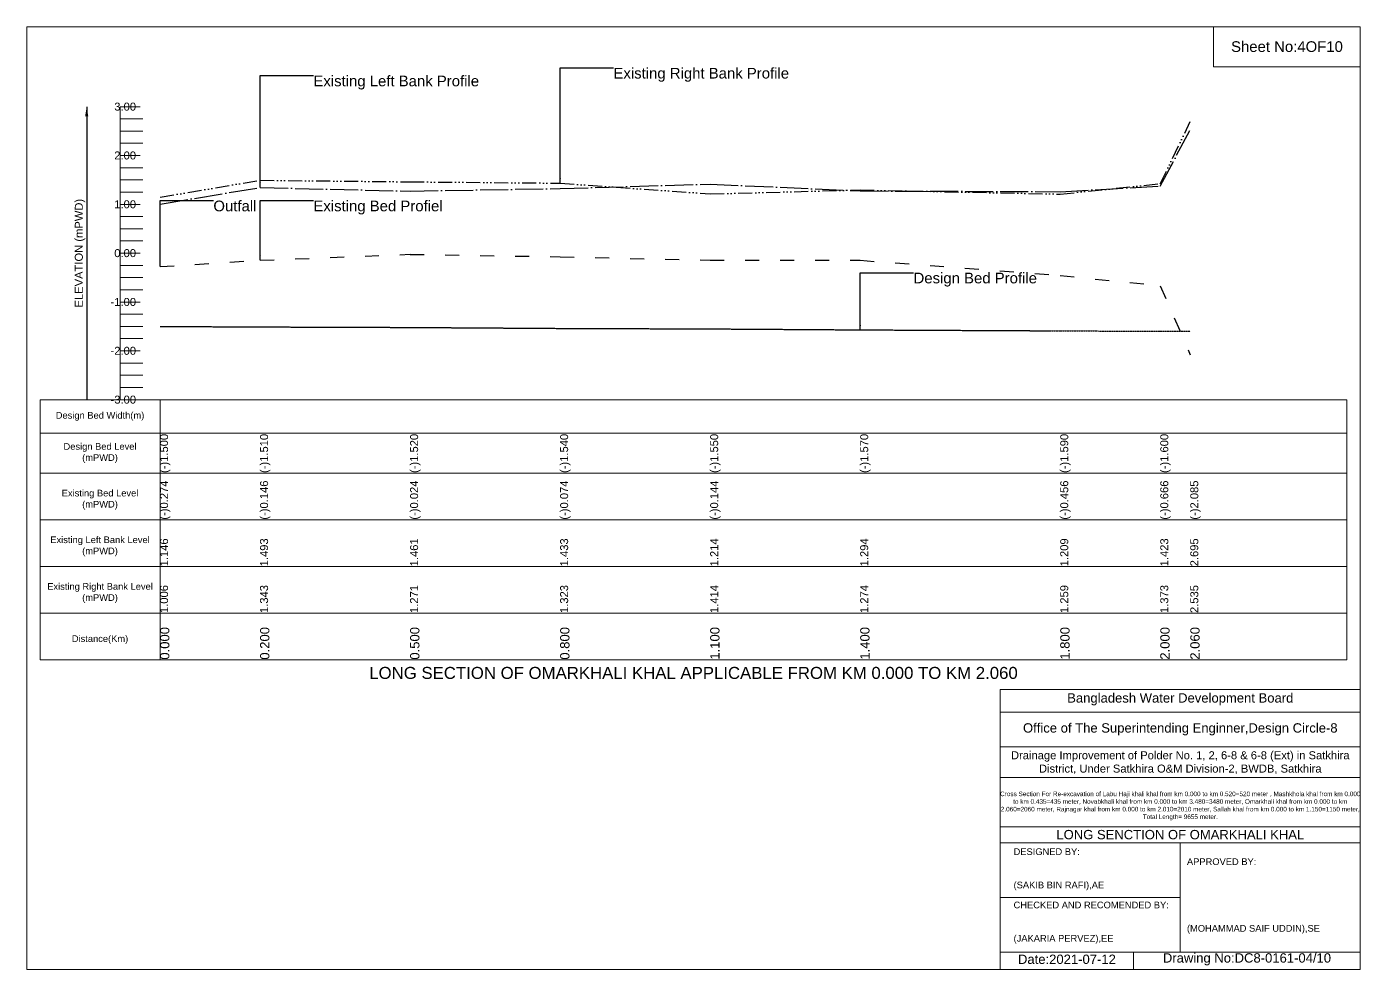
# Model space of a CAD drawing. Header units: inches. Extents: x 91000 to 648000, y -5656 to 141.
# Drawn here: x 400000 to 408000, y -5656 to 0 of the extents above; entities that cross this region are included whole.
import ezdxf

# ---------------------------------------------------------------- set-up
doc = ezdxf.new("R2010")
doc.units = ezdxf.units.IN
doc.header["$LTSCALE"] = 7
doc.header["$MEASUREMENT"] = 0
for name, pattern in [('ACAD_ISO03W100', [30, 12, -18]), ('ACAD_ISO04W100', [30, 24, -3, 0, -3]), ('ACAD_ISO14W100', [24, 12, -3, 0, -3, 0, -3, 0, -3]), ('CENTER', [2, 1.25, -0.25, 0.25, -0.25])]:
    doc.linetypes.add(name, pattern=pattern)
for name, color, linetype, lineweight in [('Cross Section Labels', 7, 'Continuous', 9), ('Design Bed Level Long Section', 7, 'CENTER', 25), ('Existing Bed Level for Long Section', 7, 'ACAD_ISO03W100', 25), ('Existing Left Bank of Long section', 7, 'ACAD_ISO04W100', 25), ('Existing Right Bank of Long Section', 7, 'ACAD_ISO14W100', 25), ('Long Section Border', 7, 'Continuous', 9), ('Long Section Labels', 7, 'Continuous', 9), ('Vscale for Long Section', 7, 'Continuous', 9)]:
    doc.layers.add(name, color=color, linetype=linetype, lineweight=lineweight)
doc.styles.get("Standard").update_dxf_attribs({"font": 'arial.ttf'})
doc.dimstyles.get("Standard").update_dxf_attribs({"dimtxt": 0.18, "dimasz": 0.18, "dimexe": 0.18, "dimexo": 0.0625, "dimgap": 0.09, "dimtad": 0, "dimtih": 1, "dimtoh": 1, "dimdec": 4, "dimzin": 0, "dimdsep": 46, "dimtxsty": 'Standard', "dimcen": 0.09, "dimadec": 0, "dimazin": 0, "dimtfac": 1, "dimtdec": 4, "dimtofl": 0, "dimtmove": 0, "dimatfit": 3, "dimfxl": 1, "dimtolj": 1, "dimtzin": 0, "dimarcsym": 0})

msp = doc.modelspace()

# ---------------------------------------------------------------- linework, layer by layer
at = {"layer": 'Cross Section Labels'}
for points in [[(400000, 0), (408000, 0), (408000, -5656), (400000, -5656)], [(407120, 0), (408000, 0), (408000, -240), (407120, -240)]]:
    msp.add_lwpolyline(points, close=True, dxfattribs=at)
for points in [[(405840, -5656), (405840, -3976), (408000, -3976)], [(405840, -4112), (408000, -4112)], [(405840, -4320), (408000, -4320)], [(405840, -4504), (408000, -4504)], [(405840, -4800), (408000, -4800)], [(405840, -4896), (408000, -4896)], [(406920, -4896), (406920, -5552)], [(405840, -5224), (406920, -5224)], [(405840, -5552), (408000, -5552)], [(406640, -5552), (406640, -5656)]]:
    msp.add_lwpolyline(points, dxfattribs=at)
at = {"layer": 'Design Bed Level Long Section'}
msp.add_lwpolyline([(400800, -1798.5), (401400, -1801.4), (402300, -1804.4), (403200, -1810.2), (404100, -1813.2), (405000, -1819), (406200, -1824.9), (406800, -1827.8), (406980, -1827.8)], dxfattribs=at)
at = {"layer": 'Existing Bed Level for Long Section'}
msp.add_lwpolyline([(400800, -1439.3), (401400, -1401.8), (402300, -1366), (403200, -1380.7), (404100, -1401.2), (405000, -1401.8), (406200, -1492.6), (406800, -1554.1), (406980, -1969.9)], dxfattribs=at)
at = {"layer": 'Existing Left Bank of Long section'}
msp.add_lwpolyline([(400800, -1064.2), (401400, -965.5), (402300, -986.6), (403200, -971.4), (404100, -944.7), (405000, -985.7), (406200, -990.1), (406800, -956.7), (406980, -616.2)], dxfattribs=at)
at = {"layer": 'Existing Right Bank of Long Section'}
msp.add_lwpolyline([(400800, -1023.2), (401400, -921.6), (402300, -930.9), (403200, -939.1), (404100, -1003.3), (405000, -979.9), (406200, -1004.8), (406800, -942.1), (406980, -569.4)], dxfattribs=at)
at = {"layer": 'Long Section Border'}
msp.add_lwpolyline([(400080, -2238), (407920, -2238), (407920, -3798), (400080, -3798)], close=True, dxfattribs=at)
for points in [[(400800, -2238), (400800, -3798)], [(400080, -2438), (407920, -2438)], [(400080, -2678), (407920, -2678)], [(400080, -2958), (407920, -2958)], [(400080, -3238), (407920, -3238)], [(400080, -3518), (407920, -3518)]]:
    msp.add_lwpolyline(points, dxfattribs=at)
at = {"layer": 'Vscale for Long Section'}
for points in [[(400560, -2238), (400560, -1945), (400560, -1652), (400560, -1359), (400560, -1066), (400560, -773), (400560, -480)], [(400560, -480), (400680, -480)], [(400560, -553.2), (400696, -553.2)], [(400560, -626.5), (400696, -626.5)], [(400560, -699.8), (400696, -699.8)], [(400560, -773), (400680, -773)], [(400560, -846.2), (400696, -846.2)], [(400560, -919.5), (400696, -919.5)], [(400560, -992.8), (400696, -992.8)], [(400560, -1066), (400680, -1066)], [(400560, -1139.2), (400696, -1139.2)], [(400560, -1212.5), (400696, -1212.5)], [(400560, -1285.8), (400696, -1285.8)], [(400560, -1359), (400680, -1359)], [(400560, -1432.2), (400696, -1432.2)], [(400560, -1505.5), (400696, -1505.5)], [(400560, -1578.8), (400696, -1578.8)], [(400560, -1652), (400680, -1652)], [(400560, -1725.2), (400696, -1725.2)], [(400560, -1798.5), (400696, -1798.5)], [(400560, -1871.8), (400696, -1871.8)], [(400560, -1945), (400680, -1945)], [(400560, -2018.2), (400696, -2018.2)], [(400560, -2091.5), (400696, -2091.5)], [(400560, -2164.8), (400696, -2164.8)], [(400560, -2238), (400680, -2238)]]:
    msp.add_lwpolyline(points, dxfattribs=at)

# ---------------------------------------------------------------- texts
at = {"layer": 'Cross Section Labels', "attachment_point": 5}
for s, insert, char_height in [('Sheet No:4OF10', (407560, -120), 64), ('Bangladesh Water Development Board', (406920, -4036), 56), ('Office of The Superintending Enginner,Design Circle-8', (406920, -4216), 56)]:
    msp.add_mtext(s, dxfattribs=dict(at, insert=insert, char_height=char_height))
at = {"layer": 'Cross Section Labels'}
for s, insert, char_height, width, attachment_point in [('Drainage Improvement of Polder No. 1, 2, 6-8 & 6-8 (Ext) in Satkhira District, Under Satkhira O&M Division-2, BWDB, Satkhira', (406920, -4416), 48, 2240, 5), ('Cross Section For Re-excavation of Labu Haji khali khal from km 0.000 to km 0.520=520 meter , Mashkhola khal from km 0.000 to km 0.435=435 meter, Novabkhali khal from km 0.000 to km 3.480=3480 meter, Omarkhali khal from km 0.000 to km 2.060=2060 meter, Rajnagar khal from km 0.000 to km 2.010=2010 meter, Sallah khal from km 0.000 to km 1.150=1150 meter, Total Length= 9655 meter. ', (406920, -4676), 27.4148, 2160, 5), ('LONG SENCTION OF OMARKHALI KHAL', (406920, -4848), 56, 2240, 5), ('DESIGNED BY:^J^J^J(SAKIB BIN RAFI),AE', (405920, -5056), 40, 1120, 4), ('APPROVED BY:^J^J^J^J^J^J(MOHAMMAD SAIF UDDIN),SE', (406960, -5216), 40, 1120, 4), ('CHECKED AND RECOMENDED BY:^J^J^J(JAKARIA PERVEZ),EE', (405920, -5376), 40, 1120, 4), ('Date:2021-07-12', (406240, -5596), 56, 1120, 5), ('Drawing No:DC8-0161-04/10', (407320, -5596), 56, 1760, 5)]:
    msp.add_mtext(s, dxfattribs=dict(at, insert=insert, char_height=char_height, width=width, attachment_point=attachment_point))
at = {"layer": 'Long Section Border', "attachment_point": 5}
for s, insert, char_height in [('Design Bed Width(m)', (400440, -2338), 40), ('Design Bed Level^J(mPWD)', (400440, -2558), 40), ('Existing Bed Level^J(mPWD)', (400440, -2838), 40), ('Existing Left Bank Level^J(mPWD)', (400440, -3118), 40), ('Existing Right Bank Level^J(mPWD)', (400440, -3398), 40), ('Distance(Km)', (400440, -3678), 40), ('LONG SECTION OF OMARKHALI KHAL APPLICABLE FROM KM 0.000 TO KM 2.060', (404000, -3878), 72)]:
    msp.add_mtext(s, dxfattribs=dict(at, insert=insert, char_height=char_height))
at = {"layer": 'Long Section Labels', "char_height": 64, "attachment_point": 1}
for s, insert in [('Existing Left Bank Profile', (401720, -293.9)), ('Existing Right Bank Profile', (403520, -247.1)), ('Outfall', (401120, -1043.7)), ('Existing Bed Profiel', (401720, -1043.7)), ('Design Bed Profile', (405320, -1476.2))]:
    msp.add_mtext(s, dxfattribs=dict(at, insert=insert))
at = {"layer": 'Vscale for Long Section', "char_height": 48, "attachment_point": 6}
for s, insert in [('3.00', (400656, -480)), ('2.00', (400656, -773)), ('1.00', (400656, -1066)), ('0.00', (400656, -1359)), ('-1.00', (400656, -1652)), ('-2.00', (400656, -1945)), ('-3.00', (400656, -2238))]:
    msp.add_mtext(s, dxfattribs=dict(at, insert=insert))
at = {"layer": 'Vscale for Long Section', "rotation": 90}
for s, insert, char_height, attachment_point in [('ELEVATION (mPWD)', (400320, -1359), 48, 5), ('(-)1.500', (400800, -2678), 48, 1), ('(-)1.510', (401400, -2678), 48, 1), ('(-)1.520', (402300, -2678), 48, 1), ('(-)1.540', (403200, -2678), 48, 1), ('(-)1.550', (404100, -2678), 48, 1), ('(-)1.570', (405000, -2678), 48, 1), ('(-)1.590', (406200, -2678), 48, 1), ('(-)1.600', (406800, -2678), 48, 1), ('(-)1.600', (406800, -2678), 48, 1), ('(-)0.274', (400800, -2958), 48, 1), ('(-)0.146', (401400, -2958), 48, 1), ('(-)0.146', (401400, -2958), 48, 1), ('(-)0.024', (402300, -2958), 48, 1), ('(-)0.074', (403200, -2958), 48, 1), ('(-)0.144', (404100, -2958), 48, 1), ('(-)0.456', (406200, -2958), 48, 1), ('(-)0.666', (406800, -2958), 48, 1), ('(-)2.085', (406980, -2958), 48, 1), ('1.146', (400800, -3238), 48, 1), ('1.493', (401400, -3238), 48, 1), ('1.461', (402300, -3238), 48, 1), ('1.433', (403200, -3238), 48, 1), ('1.214', (404100, -3238), 48, 1), ('1.294', (405000, -3238), 48, 1), ('1.209', (406200, -3238), 48, 1), ('1.423', (406800, -3238), 48, 1), ('2.695', (406980, -3238), 48, 1), ('1.006', (400800, -3518), 48, 1), ('1.343', (401400, -3518), 48, 1), ('1.271', (402300, -3518), 48, 1), ('1.323', (403200, -3518), 48, 1), ('1.414', (404100, -3518), 48, 1), ('1.274', (405000, -3518), 48, 1), ('1.259', (406200, -3518), 48, 1), ('1.373', (406800, -3518), 48, 1), ('2.535', (406980, -3518), 48, 1), ('0.000', (400800, -3798), 56, 1), ('0.200', (401400, -3798), 56, 1), ('0.500', (402300, -3798), 56, 1), ('0.800', (403200, -3798), 56, 1), ('1.100', (404100, -3798), 56, 1), ('1.400', (405000, -3798), 56, 1), ('1.800', (406200, -3798), 56, 1), ('2.000', (406800, -3798), 56, 1), ('2.060', (406980, -3798), 56, 1)]:
    msp.add_mtext(s, dxfattribs=dict(at, insert=insert, char_height=char_height, attachment_point=attachment_point))

# ---------------------------------------------------------------- leaders
at = {"layer": 'Long Section Labels', "annotation_type": 0, "has_hookline": 1, "hookline_direction": 0}
for points, text_width in [([(401400, -965.5), (401400, -293.9), (401719.9, -293.9)], 983.1), ([(403200, -939.1), (403200, -247.1), (403519.9, -247.1)], 1042.7), ([(400800, -1439.3), (400800, -1043.7), (401119.9, -1043.7)], 247.8), ([(401400, -1401.8), (401400, -1043.7), (401719.9, -1043.7)], 761.9), ([(405000, -1819), (405000, -1476.2), (405319.9, -1476.2)], 729.9)]:
    msp.add_leader(points, dimstyle='Standard', override={"dimasz": 28.8}, dxfattribs=dict(at, text_width=text_width))
at = {"layer": 'Vscale for Long Section'}
msp.add_leader([(400360, -480), (400360, -2238)], dimstyle='Standard', override={"dimasz": 57.6}, dxfattribs=at)

doc.saveas('drawing.dxf')
